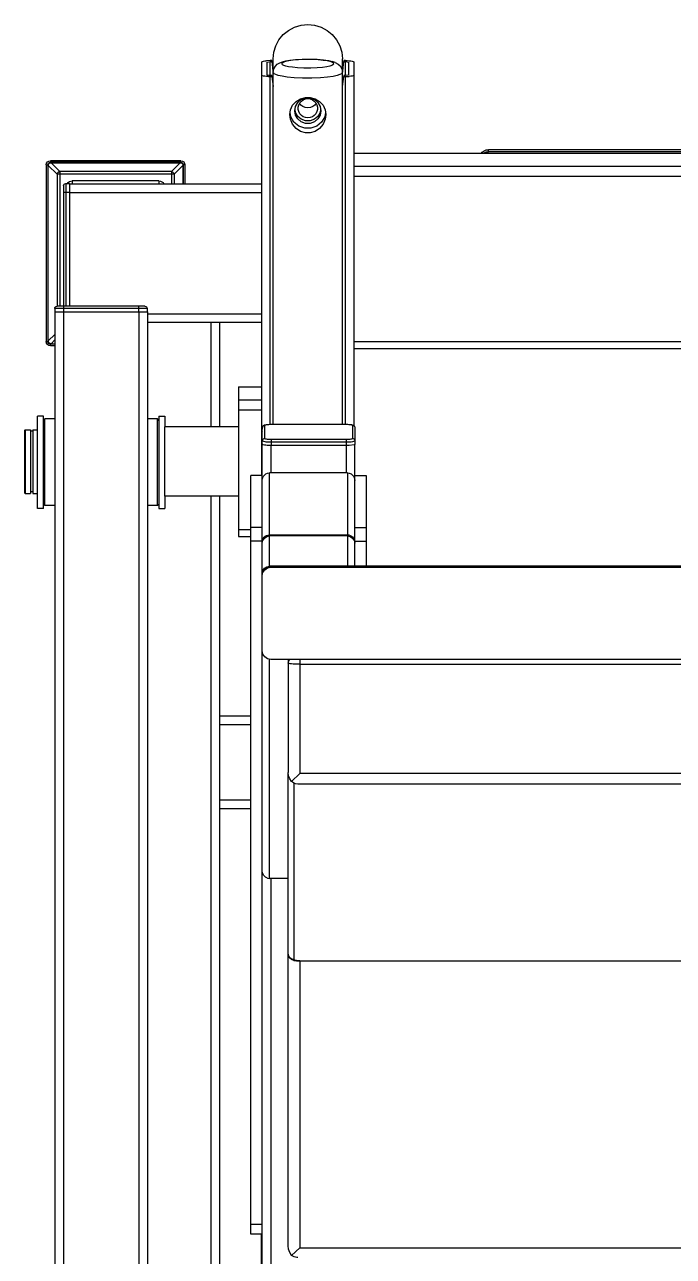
# Model space of a CAD drawing. Header units: millimetres. Extents: x 24547 to 62889, y 34568 to 56011.
# Drawn here: x 40040 to 40391, y 45583 to 46250 of the extents above; entities that cross this region are included whole.
import ezdxf

# ---------------------------------------------------------------- set-up
doc = ezdxf.new("R2010")
doc.units = ezdxf.units.MM
doc.linetypes.add('PEN_TYPE_1', pattern=[0])

# ---------------------------------------------------------------- blocks, each defined once
blk = doc.blocks.new('A$C11471BDC')
at = {"color": 7, "linetype": 'PEN_TYPE_1'}
for points in [[(1274.29, 781.65), (1273.9, 781.28)], [(1308.34, 781.28), (1273.9, 781.28)], [(1273.9, 781.28), (1273.9, 778.53)], [(1307.98, 781.65), (1274.29, 781.65)], [(1307.98, 781.65), (1308.34, 781.28)], [(1308.34, 781.28), (1308.34, 778.53)], [(1265.67, 774.64), (1315.8, 774.64)], [(1265.67, 771.5), (1265.67, 774.64)], [(1308.34, 778.53), (1273.9, 778.53)], [(1308.34, 777.13), (1273.9, 777.13)], [(1273.9, 777.13), (1273.9, 774.64)], [(1274.72, 777.13), (1274.72, 778.53)], [(1307.53, 777.13), (1307.53, 778.53)], [(1308.34, 777.13), (1308.34, 774.64)], [(1315.8, 771.5), (1315.8, 774.64)], [(1265.67, 771.5), (1315.8, 771.5)], [(1267.26, 770.73), (1268.01, 771.5)], [(1267.26, 770.73), (1314.2, 770.73)], [(1267.26, 765.23), (1267.26, 770.73)], [(1314.2, 770.73), (1313.45, 771.5)], [(1314.2, 765.23), (1314.2, 770.73)], [(1353.85, 767.69), (1354.03, 768.56), (1354.51, 769.28), (1355.22, 769.76), (1356.1, 769.94)], [(1353.85, 767.69), (1354.73, 767.69)], [(1353.85, 765.23), (1353.85, 767.69)], [(1354.73, 767.69), (1354.84, 768.22), (1355.13, 768.66), (1355.57, 768.95), (1356.1, 769.06)], [(1354.73, 765.23), (1354.73, 767.69)], [(1354.96, 767.35), (1355.05, 767.82), (1355.25, 768.23), (1355.58, 768.54), (1355.97, 768.73), (1356.45, 768.81)], [(1357.07, 765.23), (1354.96, 767.35)], [(1354.96, 767.35), (1354.96, 765.23)], [(1451.8, 769.94), (1356.1, 769.94)], [(1356.1, 769.94), (1356.1, 769.06)], [(1451.8, 769.06), (1356.1, 769.06)], [(1356.45, 768.81), (1451.44, 768.81)], [(1360, 765.23), (1356.45, 768.81)], [(1446.69, 764.04), (1451.44, 768.81)], [(1448.15, 762.58), (1452.94, 767.35)], [(1451.44, 768.81), (1451.93, 768.73), (1452.32, 768.54), (1452.65, 768.23), (1452.84, 767.82), (1452.94, 767.35)], [(1451.8, 769.94), (1451.8, 769.06)], [(1451.8, 769.94), (1452.67, 769.76), (1453.39, 769.28), (1453.87, 768.56), (1454.05, 767.69)], [(1451.8, 769.06), (1452.33, 768.95), (1452.76, 768.66), (1453.06, 768.22), (1453.17, 767.69)], [(1452.94, 767.35), (1452.94, 697.38)], [(1454.05, 767.69), (1453.17, 767.69)], [(1453.17, 697.04), (1453.17, 767.69)], [(1454.05, 697.04), (1454.05, 767.69)], [(1372.14, 765.23), (95.01, 765.23)], [(1372.14, 760.53), (97.99, 760.53)], [(1374.03, 765.36), (1372.14, 765.36)], [(1372.14, 765.23), (1372.14, 715.13)], [(1440.41, 760.54), (1372.14, 760.67)], [(1374.03, 715.26), (1374.03, 765.36)], [(1374.03, 765.36), (1374.51, 765.27), (1374.91, 765), (1375.17, 764.6), (1375.27, 764.11)], [(1375.27, 716.52), (1375.27, 764.11)], [(1446.69, 764.04), (1375.27, 764.04)], [(1448.15, 762.58), (1375.27, 762.58)], [(1436.96, 760.54), (1436.96, 757.42)], [(1440.41, 760.54), (1440.89, 760.45), (1441.28, 760.18), (1441.55, 759.78), (1441.64, 759.29)], [(1446.69, 764.04), (1446.92, 764.01), (1447.11, 763.95), (1447.31, 763.83), (1447.5, 763.72), (1447.67, 763.56), (1447.83, 763.39), (1447.96, 763.21), (1448.06, 763), (1448.12, 762.79), (1448.15, 762.58)], [(1446.69, 700.67), (1446.69, 764.04)], [(1448.15, 702.15), (1448.15, 762.58)], [(1441.64, 759.29), (1375.27, 759.29)], [(1438.52, 757.42), (1375.27, 757.42)], [(1436.83, 757.42), (1436.83, 653.27)], [(1441.64, 757.42), (1438.52, 757.42)], [(1441.51, 757.42), (1441.51, 653.27)], [(1443.08, 755.86), (1441.51, 755.86)], [(1441.64, 759.29), (1441.64, 757.42)], [(1441.64, 758.48), (1442.25, 757.98), (1442.7, 757.35), (1442.98, 756.63), (1443.08, 755.86)], [(1443.08, 708.87), (1443.08, 755.86)], [(1372.14, 715.13), (23, 715.13)], [(1372.14, 719.85), (97.99, 719.85)], [(1267.26, 709.65), (1267.26, 715.13)], [(1314.2, 709.65), (1314.2, 715.13)], [(1366.38, 653.27), (1366.38, 715.13)], [(1371.07, 715.13), (1371.07, 653.27)], [(1375.27, 719.95), (1372.14, 719.95)], [(1374.03, 715.26), (1372.14, 715.26)], [(1375.27, 716.52), (1375.17, 716.03), (1374.91, 715.63), (1374.51, 715.36), (1374.03, 715.26)], [(1315.8, 708.87), (1265.67, 708.87)], [(1265.67, 708.87), (1265.67, 705.74)], [(1267.26, 709.65), (1314.2, 709.65)], [(1268.01, 708.87), (1267.26, 709.65)], [(1313.45, 708.87), (1314.2, 709.65)], [(1315.8, 708.87), (1315.8, 705.74)], [(1443.08, 708.87), (1441.51, 708.87)], [(1443.08, 708.87), (1442.97, 708.06), (1442.66, 707.31), (1442.17, 706.67), (1441.51, 706.17)], [(1272.34, 705.74), (1265.67, 705.74)], [(1272.34, 705.73), (1309.94, 705.73)], [(1272.34, 665.8), (1272.34, 705.73)], [(1315.8, 705.74), (1309.94, 705.74)], [(1309.94, 665.8), (1309.94, 705.73)], [(1448.15, 702.15), (1441.51, 702.15)], [(1446.69, 700.67), (1441.51, 700.67)], [(1448.15, 702.15), (1448.06, 701.72), (1447.83, 701.33), (1447.5, 701.01), (1447.11, 700.78), (1446.69, 700.67)], [(1451.44, 695.91), (1446.69, 700.67)], [(1452.94, 697.38), (1448.15, 702.15)], [(1451.44, 695.91), (1441.51, 695.91)], [(1451.8, 695.67), (1441.51, 695.67)], [(1451.8, 694.79), (1441.51, 694.79)], [(1452.94, 697.38), (1452.84, 696.91), (1452.65, 696.5), (1452.32, 696.19), (1451.93, 695.98), (1451.44, 695.91)], [(1454.05, 697.04), (1453.87, 696.16), (1453.39, 695.45), (1452.67, 694.97), (1451.8, 694.79)], [(1453.17, 697.04), (1453.06, 696.51), (1452.76, 696.07), (1452.33, 695.78), (1451.8, 695.67)], [(1451.8, 694.79), (1451.8, 695.67)], [(1453.17, 697.04), (1454.05, 697.04)], [(1272.34, 680.69), (282.66, 680.69)], [(1366.38, 680.69), (1309.94, 680.69)], [(1272.34, 675.99), (282.66, 675.99)], [(1103.33, 675.99), (1103.33, 659.18)], [(1108.02, 675.99), (1108.02, 659.18)], [(1148.74, 675.99), (1148.74, 659.18)], [(1153.43, 675.99), (1153.43, 659.18)], [(1366.38, 675.99), (1309.94, 675.99)], [(1331.68, 665.8), (1250.53, 665.8)], [(1250.53, 665.8), (1250.53, 659.18)], [(1254.4, 665.8), (1254.4, 659.18)], [(1319.15, 665.8), (1319.15, 653.27)], [(1324.62, 665.8), (1324.62, 653.27)], [(1331.68, 665.8), (1331.68, 653.27)], [(872.84, 659.18), (1283.6, 659.18)], [(872.84, 652.91), (872.84, 659.18)], [(878.03, 652.91), (878.03, 659.18)], [(1248.09, 652.91), (1248.09, 659.18)], [(1255.35, 652.91), (1255.35, 659.18)], [(1283.6, 652.91), (1283.6, 659.18)], [(808.87, 653.27), (872.84, 653.27)], [(813.35, 652.91), (1188.45, 652.91)], [(1065.41, 648.19), (822.12, 648.19)], [(1065.6, 650.14), (1065.41, 649)], [(1065.41, 649), (1184.16, 649)], [(1065.41, 638.8), (1065.41, 649)], [(1065.6, 650.14), (1066.16, 651.2), (1067.07, 652.1), (1068.27, 652.7), (1069.67, 652.91)], [(1183.99, 648.19), (1184.38, 650), (1185.39, 651.53), (1186.92, 652.55)], [(1183.99, 122.13), (1183.99, 648.19)], [(1186.92, 652.55), (1188.71, 652.91)], [(1188.71, 652.91), (1229.24, 652.91)], [(1229.24, 652.91), (1231.58, 652.55)], [(1229.76, 652.91), (1307.66, 652.91)], [(1230.58, 652.91), (1232.07, 652.6), (1233.34, 651.76), (1234.16, 650.5), (1234.48, 649)], [(1231.03, 652.55), (1232.56, 651.53), (1233.57, 650), (1233.93, 648.19)], [(1231.58, 652.55), (1233.08, 651.53), (1234.12, 650), (1234.48, 648.19)], [(1233.93, 648.19), (1234.48, 648.19)], [(1233.93, 648.19), (1233.93, 122.13)], [(1234.48, 649), (1285.04, 649)], [(1234.48, 121.34), (1234.48, 649)], [(1246.95, 652.91), (1248.45, 652.6), (1249.72, 651.76), (1250.56, 650.5), (1250.86, 649)], [(1247.57, 652.91), (1248.33, 652.84), (1249.05, 652.62), (1249.7, 652.27), (1250.28, 651.81), (1250.76, 651.25), (1251.13, 650.6), (1251.37, 649.89), (1251.47, 649.12)], [(1250.86, 606.7), (1250.86, 649)], [(1251.47, 649), (1251.47, 606.7)], [(1280.93, 652.91), (1282.04, 652.76), (1283.02, 652.36), (1283.86, 651.71), (1284.51, 650.89), (1284.91, 649.98), (1285.04, 649)], [(1507.46, 653.27), (1283.7, 653.27)], [(1285.04, 606.7), (1285.04, 649)], [(1299.78, 648.19), (1285.04, 648.19)], [(1299.78, 648.19), (1299.85, 649.9)], [(1303.07, 648.08), (1299.78, 648.08)], [(1299.78, 607.52), (1299.78, 648.08)], [(1299.81, 649.66), (1299.81, 649.9)], [(1299.85, 650.13), (1299.94, 651.01), (1300.07, 651.76), (1300.24, 652.33), (1300.4, 652.67), (1300.6, 652.78)], [(1299.85, 649.9), (1299.88, 650.24)], [(1299.88, 650.24), (1300.07, 651.77)], [(1300.07, 651.77), (1300.24, 652.44)], [(1300.24, 652.44), (1300.53, 652.86)], [(1301.6, 648.08), (1301.64, 649), (1301.67, 649.88), (1301.73, 650.7), (1301.86, 651.4), (1301.96, 652), (1302.13, 652.42), (1302.26, 652.7), (1302.42, 652.78)], [(1301.6, 607.37), (1301.6, 648.08)], [(1302.42, 652.78), (1302.74, 652.75), (1303.04, 652.62), (1303.3, 652.42), (1303.49, 652.15), (1303.62, 651.85), (1303.66, 651.53)], [(1303.07, 648.08), (1303.07, 648.76), (1303.1, 649.4), (1303.17, 650), (1303.23, 650.52), (1303.33, 650.94), (1303.43, 651.27), (1303.56, 651.46), (1303.66, 651.53)], [(1303.07, 607.37), (1303.07, 648.08)], [(1303.66, 651.53), (1310.72, 651.53)], [(1307.66, 652.91), (1309.51, 652.78)], [(1307.66, 652.91), (1307.85, 652.78)], [(1309.84, 652.73), (1309.51, 652.78)], [(1309.84, 652.73), (1310.1, 652.62), (1310.36, 652.42), (1310.56, 652.15), (1310.95, 651.61)], [(1309.87, 652.73), (1310.26, 652.55), (1310.59, 652.24), (1310.82, 651.92)], [(1310.72, 651.53), (1310.69, 651.85)], [(1310.72, 651.53), (1310.85, 651.46), (1310.95, 651.27), (1311.08, 650.94), (1311.14, 650.52), (1311.24, 650), (1311.27, 649.4), (1311.34, 648.76), (1311.34, 648.08)], [(1310.95, 651.61), (1311.34, 648.08)], [(1311.34, 648.57), (1499.59, 648.57)], [(1311.34, 648.08), (1311.34, 607.37)], [(1311.34, 647), (1501.93, 647)], [(1499.59, 647.74), (1494.28, 647)], [(1501.93, 609.44), (1501.54, 609.57), (1501.12, 610.02), (1500.66, 610.92), (1500.17, 612.37), (1499.68, 614.52), (1499.26, 617.49), (1498.9, 621.38), (1498.67, 626.07), (1498.71, 631.05), (1498.94, 635.59), (1499.29, 639.34), (1499.75, 642.19), (1500.2, 644.22), (1500.69, 645.59), (1501.12, 646.43), (1501.54, 646.87), (1501.93, 647)], [(1499.59, 649.61), (1499.65, 650.6), (1499.75, 651.5), (1499.88, 652.24), (1500.04, 652.8), (1500.2, 653.16), (1500.4, 653.27)], [(1499.59, 649.61), (1499.59, 648.57)], [(1499.59, 648.57), (1499.59, 647.8)], [(1500.11, 647.8), (1499.59, 647.8)], [(1500.11, 649.09), (1500.4, 650.26)], [(1500.11, 648.57), (1500.11, 649.09)], [(1500.11, 648.57), (1507.76, 648.57)], [(1500.11, 647.8), (1500.11, 648.57)], [(1500.4, 650.26), (1507.46, 650.26)], [(1501.93, 647), (1509.22, 647)], [(1501.93, 647), (1503.85, 646.64), (1505.28, 645.8), (1506.23, 644.77), (1507.07, 643.37), (1507.59, 641.94)], [(1502.78, 647.13), (1502.29, 646.94)], [(1507.76, 647.74), (1502.78, 647.13)], [(1503.26, 647.13), (1503, 647)], [(1507.46, 653.27), (1507.63, 653.16), (1507.82, 652.8), (1507.95, 652.24), (1508.08, 651.5), (1508.18, 650.6)], [(1507.46, 650.26), (1507.76, 648.57)], [(1507.76, 648.57), (1507.76, 647.8)], [(1508.28, 647.8), (1507.76, 647.8)], [(1508.28, 648.57), (1508.18, 650.6)], [(1508.28, 647.8), (1508.28, 648.57)], [(1509.22, 647), (1512.83, 646.64), (1516.32, 645.57), (1519.51, 643.85), (1522.31, 641.5), (1524.62, 638.65), (1526.31, 635.41), (1527.39, 631.88), (1527.71, 628.22)], [(1506.55, 614.14), (1506.26, 614.24), (1505.97, 614.6), (1505.61, 615.26), (1505.25, 616.34), (1504.89, 617.95), (1504.57, 620.18), (1504.27, 623.11), (1504.14, 626.63), (1504.14, 630.34), (1504.31, 633.75), (1504.6, 636.55), (1504.92, 638.67), (1505.28, 640.2), (1505.64, 641.24), (1505.97, 641.86), (1506.26, 642.2), (1506.55, 642.3)], [(1506.55, 642.3), (1506.85, 642.19), (1507.17, 641.84), (1507.53, 641.18), (1507.89, 640.1), (1508.25, 638.49), (1508.57, 636.24), (1508.83, 633.33), (1508.99, 629.82), (1508.99, 626.1), (1508.8, 622.69), (1508.54, 619.89), (1508.21, 617.75), (1507.85, 616.24), (1507.5, 615.2), (1507.17, 614.58), (1506.85, 614.24)], [(1507.59, 641.94), (1508.05, 640.22), (1508.47, 637.89), (1508.8, 634.96), (1509.03, 631.33), (1509.09, 627.21), (1508.93, 623.19), (1508.64, 619.79), (1508.21, 617.04), (1507.76, 614.96)], [(860.16, 633.62), (860.17, 634.1), (860.5, 635.59), (861.3, 636.98)], [(861.3, 636.98), (862.88, 638.02), (864.62, 638.6), (866.42, 638.8)], [(865.33, 632.53), (861.3, 636.98)], [(866.42, 638.8), (1122.5, 638.8)], [(1020.75, 634.31), (1020.64, 632.53)], [(1021.08, 635.85), (1020.75, 634.31)], [(1020.79, 633.51), (1020.92, 634.37), (1021.08, 635.07), (1021.31, 635.53), (1021.57, 635.67)], [(1021.08, 635.85), (1021.58, 637.03), (1022.32, 637.92), (1023.29, 638.54), (1024.59, 638.8)], [(1021.57, 635.67), (1021.79, 636.86), (1022.45, 637.89), (1023.42, 638.57)], [(1021.57, 635.67), (1117.07, 635.67)], [(1116.45, 633.1), (1116.48, 633.71), (1116.71, 634.86), (1117.16, 635.97), (1117.91, 636.99)], [(1117.91, 636.99), (1119.41, 638.03), (1121.04, 638.64), (1122.7, 638.83)], [(1122.18, 632.57), (1117.91, 636.99)], [(1183.99, 638.83), (1122.7, 638.83)], [(1181.42, 632.57), (1181.45, 633.33), (1181.45, 634.24), (1181.49, 635.2), (1181.52, 636.15), (1181.58, 637.01), (1181.68, 637.73), (1181.75, 638.26), (1181.85, 638.6), (1181.91, 638.78), (1181.98, 638.83)], [(1181.98, 638.83), (1183.18, 638.59), (1183.99, 638.03)], [(1479.11, 618.44), (1476.51, 618.8), (1473.87, 619.92), (1471.56, 621.81), (1469.9, 624.23), (1469.12, 626.87), (1469.08, 629.56), (1469.9, 632.19), (1471.53, 634.62), (1473.87, 636.5), (1476.47, 637.64), (1479.11, 638)], [(1477.78, 619.02), (1474.88, 620.72), (1472.73, 623.32), (1471.59, 626.51), (1471.59, 629.91), (1472.73, 633.1), (1474.88, 635.71), (1477.78, 637.42)], [(1481.1, 621.17), (1478.72, 621.6), (1476.64, 622.82), (1475.07, 624.69), (1474.26, 627), (1474.26, 629.44), (1475.07, 631.74), (1476.64, 633.62), (1478.72, 634.84), (1481.1, 635.27)], [(1480.05, 621.6), (1477.97, 622.82), (1476.44, 624.69), (1475.6, 627), (1475.6, 629.44), (1476.44, 631.74), (1477.97, 633.62), (1480.05, 634.84)], [(1477.78, 637.42), (1480.22, 637.84)], [(1479.11, 638), (1481.65, 637.64), (1484.09, 636.5), (1486.11, 634.62), (1487.51, 632.19), (1488.19, 629.56), (1488.19, 626.87), (1487.51, 624.23), (1486.11, 621.81), (1484.06, 619.92), (1481.65, 618.8), (1479.11, 618.44)], [(1480.05, 634.84), (1481.75, 635.14)], [(1481.1, 635.27), (1483.44, 634.84), (1485.56, 633.62), (1487.09, 631.74), (1487.93, 629.44), (1487.93, 627), (1487.09, 624.69), (1485.56, 622.82), (1483.44, 621.6)], [(1020.64, 632.53), (865.33, 632.53)], [(865.33, 632.53), (865.33, 137.77)], [(1020.64, 137.77), (1020.64, 632.53)], [(1020.75, 632.53), (1020.79, 633.51)], [(1116.45, 137.25), (1116.45, 633.1)], [(1183.99, 632.57), (1122.18, 632.57)], [(1122.18, 137.79), (1122.18, 632.57)], [(1181.42, 632.57), (1181.42, 137.79)], [(1477.22, 628.22), (1477.39, 629.49), (1477.84, 630.68), (1478.56, 631.72), (1479.47, 632.57), (1480.61, 633.17), (1481.81, 633.46), (1482.43, 633.51)], [(1482.43, 622.93), (1481.81, 622.96), (1480.61, 623.27), (1479.47, 623.87), (1478.56, 624.72), (1477.84, 625.76), (1477.39, 626.95), (1477.22, 628.22)], [(1482.43, 633.51), (1483.05, 633.46), (1484.29, 633.17)], [(1487.64, 628.22), (1487.51, 626.95), (1487.05, 625.76), (1486.34, 624.72), (1485.39, 623.87), (1484.29, 623.27), (1483.05, 622.96), (1482.43, 622.93)], [(1482.66, 628.22), (1482.85, 629.59), (1483.38, 630.86), (1484.19, 631.96), (1485.17, 632.7)], [(1485.17, 623.73), (1484.19, 624.48), (1483.38, 625.58), (1482.85, 626.85), (1482.66, 628.22)], [(1484.29, 633.17), (1485.39, 632.57), (1486.34, 631.72), (1487.05, 630.68), (1487.51, 629.49), (1487.64, 628.22)], [(1527.71, 628.22), (1527.39, 624.56), (1526.31, 621.03), (1524.62, 617.79), (1522.31, 614.94), (1519.51, 612.6), (1516.32, 610.85), (1512.83, 609.8), (1509.22, 609.44)], [(1481.75, 621.3), (1480.05, 621.6)], [(1483.44, 621.6), (1481.1, 621.17)], [(1480.22, 618.58), (1477.78, 619.02)], [(1506.55, 614.14), (1506.85, 614.24)], [(1507.2, 613.36), (1507.76, 614.96)], [(1299.78, 607.52), (1285.04, 607.52)], [(1303.07, 607.37), (1299.78, 607.37)], [(1299.81, 605.81), (1299.78, 607.37)], [(1302.42, 602.68), (1302.26, 602.76), (1302.13, 603.04), (1301.96, 603.46), (1301.86, 604.05), (1301.73, 604.77), (1301.67, 605.58), (1301.64, 606.46), (1301.6, 607.37)], [(1303.66, 603.94), (1303.56, 604), (1303.43, 604.2), (1303.33, 604.51), (1303.23, 604.95), (1303.17, 605.47), (1303.1, 606.05), (1303.07, 606.7), (1303.07, 607.37)], [(1311.34, 607.37), (1311.34, 606.54), (1311.27, 605.76), (1311.21, 605.09), (1311.14, 604.56), (1311.04, 604.15), (1310.91, 603.81), (1310.78, 603.5), (1310.65, 603.29), (1310.43, 603.06), (1310.17, 602.85), (1309.87, 602.73), (1309.51, 602.68)], [(1311.34, 609.44), (1501.93, 609.44)], [(1311.34, 607.88), (1499.59, 607.88)], [(1494.28, 609.44), (1499.59, 608.64)], [(1500.11, 608.64), (1499.59, 608.64)], [(1499.59, 608.64), (1499.59, 607.88)], [(1499.59, 607.88), (1499.62, 606.17)], [(1500.11, 607.88), (1500.11, 608.64)], [(1500.11, 607.88), (1507.76, 607.88)], [(1500.4, 606.17), (1500.11, 607.88)], [(1507.2, 613.36), (1506.39, 611.85), (1505.35, 610.71), (1503.85, 609.81), (1501.93, 609.44)], [(1501.93, 609.44), (1509.22, 609.44)], [(1502.29, 609.5), (1502.78, 609.31)], [(1502.78, 609.31), (1507.76, 608.64)], [(1503, 609.44), (1503.26, 609.31)], [(1508.28, 607.88), (1508.25, 606.83), (1508.18, 605.82), (1508.08, 604.95), (1507.95, 604.2), (1507.82, 603.63), (1507.63, 603.29), (1507.46, 603.17)], [(1507.76, 607.88), (1507.46, 606.17)], [(1508.28, 608.64), (1507.76, 608.64)], [(1507.76, 608.64), (1507.76, 607.88)], [(1508.28, 607.88), (1508.28, 608.64)], [(1285.04, 606.7), (1234.48, 606.7)], [(1234.48, 602.8), (1300.4, 602.8)], [(1250.86, 606.7), (1250.56, 605.21), (1249.72, 603.95), (1248.45, 603.11), (1246.95, 602.8)], [(1251.47, 606.7), (1251.39, 605.92), (1251.17, 605.19), (1250.8, 604.52), (1250.33, 603.95), (1249.75, 603.47), (1249.08, 603.11), (1248.35, 602.88), (1247.57, 602.8)], [(1248.09, 602.8), (1248.09, 596.55)], [(1255.35, 602.8), (1255.35, 596.55)], [(1285.04, 606.7), (1284.91, 605.73), (1284.51, 604.82), (1283.86, 604), (1283.02, 603.37), (1282.04, 602.94), (1280.93, 602.8)], [(1283.6, 602.8), (1283.6, 596.55)], [(1300.24, 603.14), (1299.81, 605.81)], [(1300.4, 602.8), (1300.24, 603.14)], [(1300.6, 602.68), (1300.4, 602.8)], [(1309.51, 602.68), (1300.6, 602.68)], [(1303.62, 603.61), (1303.49, 603.3), (1303.3, 603.04), (1303.04, 602.85), (1302.74, 602.72), (1302.42, 602.68)], [(1303.66, 603.94), (1303.62, 603.61)], [(1310.72, 603.94), (1303.66, 603.94)], [(1310.72, 603.94), (1310.69, 603.61), (1310.56, 603.3), (1310.36, 603.04), (1310.1, 602.85), (1309.81, 602.72)], [(1310.56, 603.17), (1507.46, 603.17)], [(1311.34, 606.7), (1311.27, 606.05), (1311.24, 605.47), (1311.14, 604.95), (1311.08, 604.51), (1310.95, 604.2), (1310.85, 604), (1310.72, 603.94)], [(1352.29, 603.17), (1352.29, 410.58)], [(1356.19, 603.17), (1356.19, 410.58)], [(1445.58, 603.17), (1445.58, 167.9)], [(1451.05, 603.17), (1451.05, 167.9)], [(1458.11, 603.17), (1458.11, 167.9)], [(1499.62, 606.17), (1499.65, 605.82)], [(1500.4, 603.17), (1500.2, 603.29), (1500.04, 603.63), (1499.88, 604.2), (1499.75, 604.95), (1499.65, 605.82)], [(1507.46, 606.17), (1500.4, 606.17)], [(1283.6, 596.55), (1234.48, 596.55)], [(1458.18, 534.06), (1458.67, 533.67), (1459.38, 532.71), (1459.87, 531.57), (1460, 530.37)], [(1458.18, 532.88), (1458.31, 532.71), (1458.77, 531.57), (1458.93, 530.37)], [(1458.93, 530.37), (1460, 530.37)], [(1458.93, 239.16), (1458.93, 530.37)], [(1460, 239.16), (1460, 530.37)]]:
    blk.add_lwpolyline(points, dxfattribs=at)

msp = doc.modelspace()

# ---------------------------------------------------------------- block references
at = {"rotation": 90}
msp.add_blockref('A$C11471BDC', (40821.49, 44722.57), dxfattribs=at)

doc.saveas('drawing.dxf')
